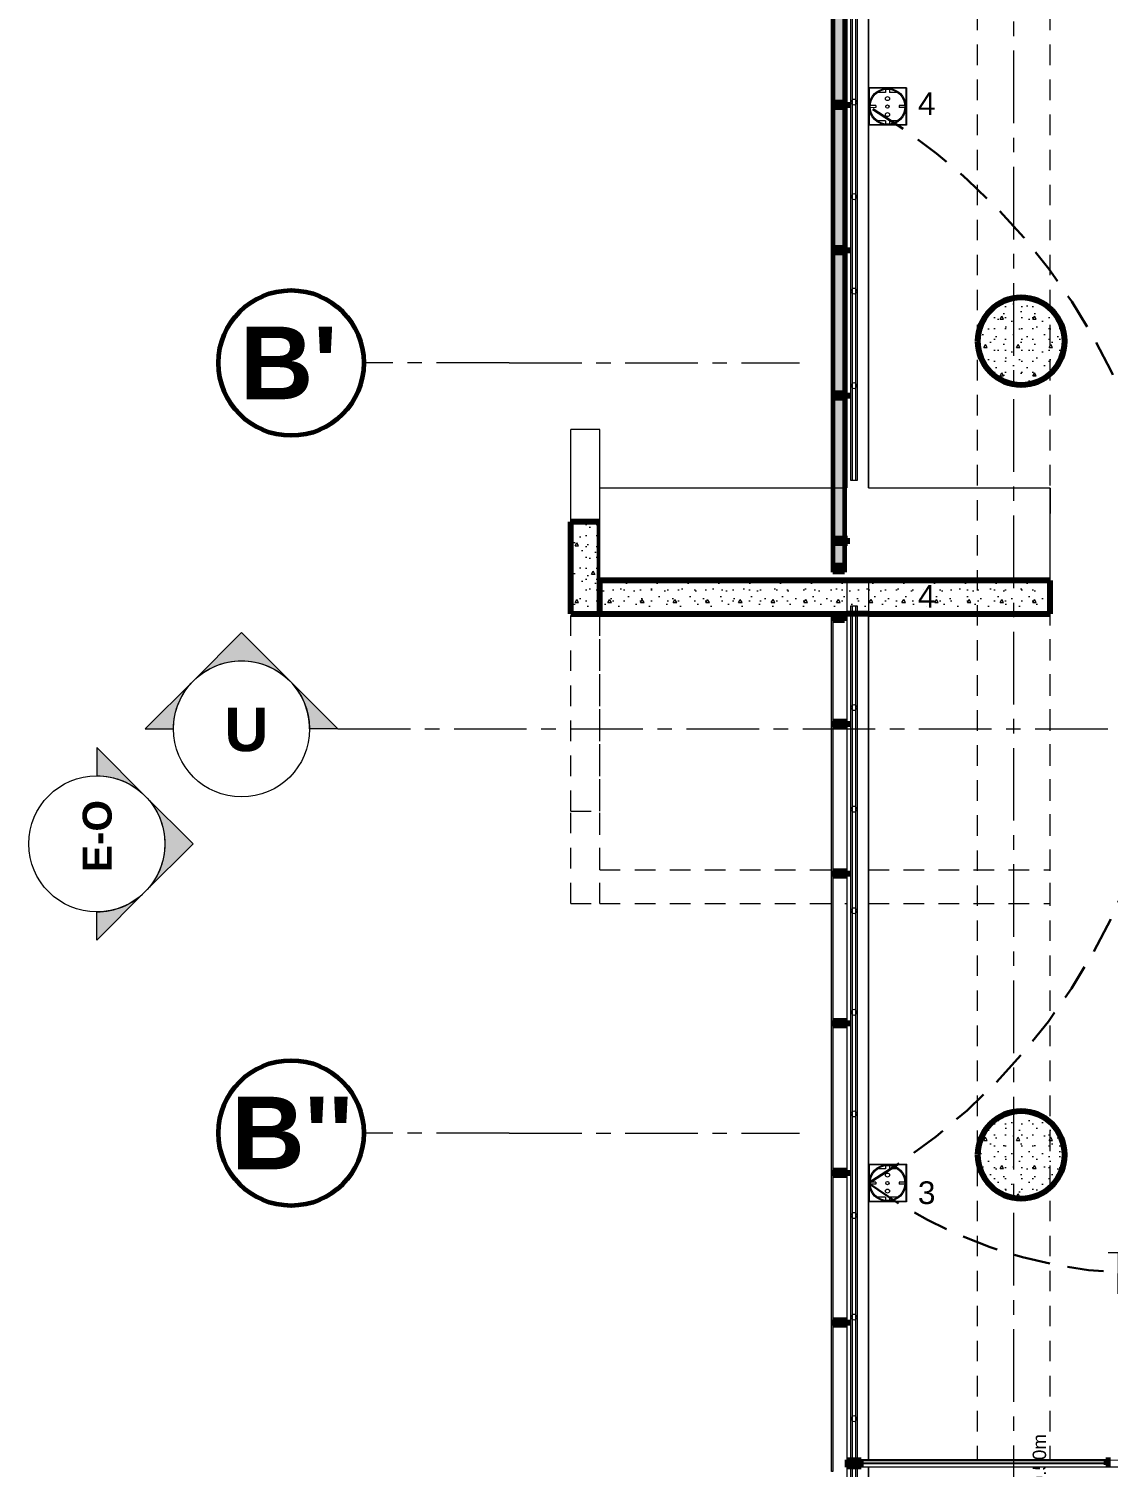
# Model space of a CAD drawing. Header units: inches. Extents: x -19 to 5698, y -728 to 92.
# Drawn here: x 187.54 to 194.97, y 18.6 to 28.5 of the extents above; entities that cross this region are included whole.
import ezdxf

# ---------------------------------------------------------------- set-up
doc = ezdxf.new("R2010")
doc.units = ezdxf.units.IN
doc.header["$MEASUREMENT"] = 0
doc.set_wipeout_variables(frame=1)
for name, pattern in [('HIDDEN', [0.375, 0.25, -0.125]), ('Hidden Line', [0.195611, 0.141111, -0.0545]), ('Línea Oculta', [0.195611, 0.141111, -0.0545]), ('Punto & Raya', [0.65, 0.5, -0.075, 0, -0.075]), ('Rayas', [0.282222, 0.141111, -0.141111]), ('RAYITAS', [0.375, 0.25, -0.125]), ('Wipeout_Contour', [1, 0, -1])]:
    doc.linetypes.add(name, pattern=pattern)
doc.layers.get('0').update_dxf_attribs({"color": 61})
for name, color, linetype, lineweight in [('00 conduct tomacorr', 120, 'HIDDEN', 30), ('00 IE LUZ EMERGENCIA', 253, 'Continuous', 0), ('10 REM ACABADOS', 170, 'Continuous', 13), ('T-TECHO-E', 150, 'Continuous', 20), ('TOMACORRIENTE', 22, 'RAYITAS', 9)]:
    doc.layers.add(name, color=color, linetype=linetype, lineweight=lineweight)
for name, color, linetype in [('02 _ ARQ _ ALB _ Ejes Generales', 251, 'Continuous'), ('02 _ ARQ _ ZON _ Espacio.3D', 7, 'Continuous'), ('08 _ STR _ EXT _ 06 Columnas', 7, 'Continuous'), ('08 _ STR _ EXT _ 07 Losa Aligerada', 7, 'Continuous'), ('08 _ STR _ EXT _ 08 Placas Inclinadas', 7, 'Continuous'), ('08 _ STR _ EXT _ 09 Vigas', 251, 'Continuous'), ('Acabado - Muros', 7, 'Continuous'), ('Estructura - 04 MURO', 7, 'Continuous'), ('Interior - Escaleras & Barandillas', 7, 'Continuous'), ('Marcador - Alzados', 7, 'Continuous'), ('Marcador - Secciones', 7, 'Continuous'), ('Notas - Etiquetas', 7, 'Continuous')]:
    doc.layers.add(name, color=color, linetype=linetype)
doc.styles.add('Annotative', font='arial.ttf')
doc.styles.add('Estilo_Generado_1', font='swisseb.ttf')
doc.styles.add('Estilo_Generado_4', font='swisse.ttf')
pattern_1 = [(0, (185.00004, 1e-08), (0, 0.3897114), [0.024375, -0.200625]), (0, (185.11254, 0.19486), (0, 0.3897114), [0.024375, -0.200625]), (60, (185.00004, 1e-08), (-0.3375, 0.1948557), [0.024375, -0.200625]), (60, (185.22504, 1e-08), (-0.3375, 0.1948557), [0.024375, -0.200625]), (120, (185.0244, 1e-08), (0.3375, 0.1948557), [0.024375, -0.200625]), (120, (185.2494, 1e-08), (0.3375, 0.1948557), [0.024375, -0.200625]), (0, (185.00004, 0.0375), (0, 0.075), [0, -0.075, 0, -0.1125]), (45, (185.03754, 0.0375), (-0.053033, 0.053033), [0, -0.05625, 0, -0.09375])]

# ---------------------------------------------------------------- blocks, each defined once
blk = doc.blocks.new('tomacorriente schuko 2+T')
at = {"color": 3}
for p, q in [((-0.1377, -0.0281, -162.36), (-0.1377, -0.1227, -162.36)), ((-0.1377, -0.0281, -162.36), (-0.0441, -0.0281, -162.36)), ((-0.1367, -0.0296, -162.36), (-0.1367, -0.1211, -162.36)), ((-0.1367, -0.0296, -162.36), (-0.1367, -0.1211, -162.36)), ((-0.1367, -0.0296, -162.36), (-0.0452, -0.0296, -162.36)), ((-0.1367, -0.0296, -162.36), (-0.0909, -0.0296, -162.36)), ((-0.0935, -0.0318, -162.36), (-0.0935, -0.0465, -162.36)), ((-0.0909, -0.0296, -162.36), (-0.0452, -0.0296, -162.36)), ((-0.0883, -0.0318, -162.36), (-0.0883, -0.0465, -162.36)), ((-0.0452, -0.0296, -162.36), (-0.0452, -0.1211, -162.36)), ((-0.0452, -0.0296, -162.36), (-0.0452, -0.1211, -162.36)), ((-0.0441, -0.0281, -162.36), (-0.0441, -0.1227, -162.36)), ((-0.1342, -0.0701, -162.36), (-0.1261, -0.0701, -162.36)), ((-0.1261, -0.0496, -162.36), (-0.1261, -0.0701, -162.36)), ((-0.0935, -0.0465, -162.36), (-0.0883, -0.0465, -162.36)), ((-0.0557, -0.0496, -162.36), (-0.0557, -0.0701, -162.36)), ((-0.0557, -0.0701, -162.36), (-0.0476, -0.0701, -162.36)), ((-0.1342, -0.0806, -162.36), (-0.1261, -0.0806, -162.36)), ((-0.1261, -0.0806, -162.36), (-0.1261, -0.1011, -162.36)), ((-0.0935, -0.1043, -162.36), (-0.0883, -0.1043, -162.36)), ((-0.0935, -0.1043, -162.36), (-0.0935, -0.1189, -162.36)), ((-0.0883, -0.1043, -162.36), (-0.0883, -0.1189, -162.36)), ((-0.0557, -0.0806, -162.36), (-0.0476, -0.0806, -162.36)), ((-0.0557, -0.0806, -162.36), (-0.0557, -0.1011, -162.36)), ((-0.1377, -0.1227, -162.36), (-0.0441, -0.1227, -162.36)), ((-0.1367, -0.1211, -162.36), (-0.0452, -0.1211, -162.36)), ((-0.1367, -0.1211, -162.36), (-0.0909, -0.1211, -162.36)), ((-0.0909, -0.1211, -162.36), (-0.0452, -0.1211, -162.36))]:
    blk.add_line(p, q, dxfattribs=at)
for centre, radius in [((-0.0909, -0.0754, -162.36), 0.0457), ((-0.0909, -0.0754, -162.36), 0.0436), ((-0.1109, -0.0754, -162.36), 0.00505), ((-0.091, -0.0755, -162.36), 0.00406), ((-0.0709, -0.0754, -162.36), 0.00505)]:
    blk.add_circle(centre, radius, dxfattribs=at)
blk = doc.blocks.new('a')
at = {"layer": 'TOMACORRIENTE', "ltscale": 0.05}
h = blk.add_hatch(color=4, dxfattribs=at)
edge = h.paths.add_edge_path()
edge.add_arc((0, 0.0752), 0.0211, 0, 360)
at = {"layer": 'TOMACORRIENTE', "color": 4}
for p, q in [((-0.1455, 0.0963), (-0.0515, 0.0963)), ((-0.0985, 0.0963), (-0.0985, -0.0966)), ((0, 0.0963), (0, -0.0963)), ((0.0623, -0.0963), (0.0623, 0.0963))]:
    blk.add_line(p, q, dxfattribs=at)
blk.add_circle((0, 0.0752), 0.0211, dxfattribs=at)
blk = doc.blocks.new('CABLE 3FACE')
at = {"layer": 'T-TECHO-E', "rotation": 59.94170052614085}
blk.add_blockref('a', (0, 0), dxfattribs=at)

msp = doc.modelspace()

# ---------------------------------------------------------------- hatches: boundary and pattern name
at = {"layer": '08 _ STR _ EXT _ 06 Columnas', "linetype": 'Continuous', "lineweight": 9}
h = msp.add_hatch(dxfattribs=at)
h.set_pattern_fill('HORMIGÓN_EN_MASA_0002', style=0, pattern_type=2)
h.set_pattern_definition(pattern_1)
h.paths.add_polyline_path([(194.0709, 26.3497, 0.414214), (194.3709, 26.0497, 0.414214), (194.6709, 26.3497, 0.414214), (194.3709, 26.6497, 0.414214)])
h = msp.add_hatch(dxfattribs=at)
h.set_pattern_fill('HORMIGÓN_EN_MASA_0002', style=0, pattern_type=2)
h.set_pattern_definition(pattern_1)
h.paths.add_polyline_path([(194.0709, 20.7503, 0.414214), (194.3709, 20.4503, 0.414214), (194.6709, 20.7503, 0.414214), (194.3709, 21.0503, 0.414214)])
at = {"layer": 'Acabado - Muros', "linetype": 'Continuous', "lineweight": 9}
for points in [[(193.065, 28.97), (193.065, 27.98), (193.075, 27.98), (193.075, 28.97)], [(193.065, 27.97), (193.065, 26.98), (193.075, 26.98), (193.075, 27.97)], [(193.065, 26.97), (193.065, 25.98), (193.075, 25.98), (193.075, 26.97)], [(193.065, 24.4435), (193.065, 23.72), (193.075, 23.72), (193.075, 24.4435)], [(193.065, 23.71), (193.065, 22.69), (193.075, 22.69), (193.075, 23.71)], [(193.065, 22.68), (193.065, 21.66), (193.075, 21.66), (193.075, 22.68)], [(193.065, 21.65), (193.065, 20.63), (193.075, 20.63), (193.075, 21.65)], [(193.065, 20.62), (193.065, 19.6), (193.075, 19.6), (193.075, 20.62)], [(193.065, 19.59), (193.065, 18.57), (193.075, 18.57), (193.075, 19.59)]]:
    msp.add_hatch(color=250, dxfattribs=at).paths.add_polyline_path(points)
at = {"layer": 'Marcador - Alzados', "linetype": 'Continuous', "lineweight": 13}
for points in [[(188.0079, 23.553), (188.0079, 23.359, -0.198912), (188.3391, 23.2218)], [(188.3391, 23.2218, -0.414214), (188.3391, 22.5593), (188.6704, 22.8905)], [(188.0079, 22.228), (188.3391, 22.5593, -0.198912), (188.0079, 22.4221)]]:
    msp.add_hatch(color=7, dxfattribs=at).paths.add_polyline_path(points)
at = {"layer": 'Marcador - Secciones', "linetype": 'Continuous', "lineweight": 13}
for points in [[(188.6729, 24.0128, -0.414214), (189.3354, 24.0128), (189.0042, 24.344)], [(188.3417, 23.6815), (188.5357, 23.6815, -0.198912), (188.6729, 24.0128)], [(189.6667, 23.6815), (189.3354, 24.0128, -0.198912), (189.4726, 23.6815)]]:
    msp.add_hatch(color=7, dxfattribs=at).paths.add_polyline_path(points)

# ---------------------------------------------------------------- linework, layer by layer
at = {"layer": '02 _ ARQ _ ALB _ Ejes Generales', "color": 251, "linetype": 'Punto & Raya', "lineweight": 13, "true_color": 0x636466}
for p, q in [((190.8454, 26.2), (189.8454, 26.2)), ((190.8454, 26.2), (192.8454, 26.2)), ((190.8454, 20.9), (189.8454, 20.9)), ((190.8454, 20.9), (192.8454, 20.9))]:
    msp.add_line(p, q, dxfattribs=at)
at = {"layer": '02 _ ARQ _ ALB _ Ejes Generales', "color": 7, "linetype": 'Continuous', "lineweight": 60}
for centre in [(189.3454, 26.2), (189.3454, 20.9)]:
    msp.add_circle(centre, 0.5, dxfattribs=at)
at = {"layer": '02 _ ARQ _ ZON _ Espacio.3D', "color": 254, "linetype": 'Continuous', "lineweight": 0, "flags": 128}
for points in [[(205.02, 18.65), (205.02, 29.6999), (193.32, 29.6999), (193.32, 25.3384), (194.57, 25.3384), (194.57, 25.1632), (193.32, 25.1632), (193.32, 18.6489)], [(205.0199, 6.5), (205.02, 18.6001), (193.32, 18.6001), (193.32, 6.5)]]:
    msp.add_lwpolyline(points, close=True, dxfattribs=at)
at = {"layer": '08 _ STR _ EXT _ 06 Columnas', "color": 7, "linetype": 'Continuous', "lineweight": 80, "flags": 128}
for points in [[(194.0709, 26.3497, 0.414214), (194.3709, 26.0497, 0.414214), (194.6709, 26.3497, 0.414214), (194.3709, 26.6497, 0.414214)], [(194.0709, 20.7503, 0.414214), (194.3709, 20.4503, 0.414214), (194.6709, 20.7503, 0.414214), (194.3709, 21.0503, 0.414214)]]:
    msp.add_lwpolyline(points, format="xyb", close=True, dxfattribs=at)
at = {"layer": '08 _ STR _ EXT _ 07 Losa Aligerada', "color": 7, "linetype": 'Rayas', "lineweight": 18, "flags": 128}
msp.add_lwpolyline([(193.22, 11.97, 1.049431), (198.7937, 6.3), (209.6003, 6.3), (209.6003, 6.2005), (214.7981, 6.2005), (214.7981, 7.2), (222.07, 7.2), (222.07, 5.6637), (223.2699, 5.6637), (223.2699, 4.2), (228.3699, 4.2), (228.3699, 5.6637), (229.57, 5.6637), (229.57, 7.2), (236.57, 7.2), (236.57, 14.9999), (236.57, 15.1499), (236.57, 15.1499), (236.57, 15.7999), (236.57, 15.7999), (236.57, 18.1001), (236.57, 20.35), (234.07, 20.35), (231.67, 20.35), (231.67, 22.35), (231.67, 22.6), (231.67, 24.5), (231.67, 24.75), (231.67, 26.75), (236.57, 26.75), (236.57, 29.7), (236.57, 35.2005), (236.57, 39.9), (228.67, 39.9), (223.5529, 39.9), (223.5529, 40.9), (218.9324, 40.9), (218.9324, 39.9), (208.37, 39.9), (208.37, 41.4352), (207.42, 41.4352), (207.42, 42.9), (202.22, 42.9), (202.22, 41.4352), (201.2699, 41.4352), (201.2699, 39.9), (196.2701, 39.9), (196.2701, 41.1), (192.8701, 41.1), (192.8701, 37.7), (194.07, 37.7), (194.07, 33.9), (193.17, 33.9), (193.17, 21.2663), (193.22, 21.2663)], format="xyb", close=True, dxfattribs=at)
at = {"layer": '08 _ STR _ EXT _ 07 Losa Aligerada', "color": 7, "linetype": 'Continuous', "lineweight": 18, "flags": 128}
msp.add_lwpolyline([(208.37, 42.6544), (207.42, 42.6544), (207.42, 42.9), (202.22, 42.9), (202.22, 42.6544), (201.2699, 42.6544), (201.2699, 39.9), (196.1201, 39.9), (196.1201, 40.95), (193.0201, 40.95), (193.0201, 37.7), (194.1639, 37.7), (194.1639, 33.9), (193.17, 33.9), (193.17, 23.8932), (193.17, 6.3), (212.718, 6.3)], dxfattribs=at)
at = {"layer": '08 _ STR _ EXT _ 08 Placas Inclinadas', "color": 7, "linetype": 'Continuous', "lineweight": 80}
msp.add_line((191.2702, 24.4724), (191.4702, 24.4724), dxfattribs=at)
at = {"layer": '08 _ STR _ EXT _ 08 Placas Inclinadas', "color": 251, "linetype": 'Línea Oculta', "lineweight": 13}
msp.add_line((191.2702, 23.1156), (191.4702, 23.1156), dxfattribs=at)
at = {"layer": '08 _ STR _ EXT _ 08 Placas Inclinadas', "color": 251, "linetype": 'Línea Oculta', "lineweight": 13, "flags": 128}
for points in [[(191.2702, 23.1156), (191.2702, 24.4724)], [(191.4702, 23.1156), (191.4702, 24.4724)], [(191.4702, 22.7114), (191.4702, 24.4724)], [(194.57, 22.7114), (194.57, 24.4724)], [(191.2702, 22.4805), (191.2702, 23.1156)], [(191.4702, 22.4805), (191.4702, 23.1156)], [(191.4702, 22.4805), (191.4702, 22.7114)], [(194.57, 22.4805), (194.57, 22.7114)], [(191.2702, 22.4805), (191.4702, 22.4805)]]:
    msp.add_lwpolyline(points, dxfattribs=at)
at = {"layer": 'Acabado - Muros', "color": 7, "linetype": 'Continuous', "lineweight": 60}
for p, q in [((193.075, 28.955), (193.075, 27.995)), ((193.075, 27.995), (193.075, 27.955)), ((193.075, 27.955), (193.075, 26.995)), ((193.075, 26.995), (193.075, 26.955)), ((193.075, 26.955), (193.075, 25.995)), ((193.075, 25.995), (193.075, 25.955)), ((193.075, 24.4724), (193.075, 24.4262)), ((193.075, 23.735), (193.075, 23.695)), ((193.075, 22.705), (193.075, 22.665)), ((193.075, 21.675), (193.075, 21.635)), ((193.075, 20.645), (193.075, 20.605)), ((193.075, 19.615), (193.075, 19.575))]:
    msp.add_line(p, q, dxfattribs=at)
at = {"layer": 'Acabado - Muros', "color": 7, "linetype": 'Continuous', "lineweight": 13, "flags": 128}
for points in [[(193.065, 28.97), (193.075, 28.97), (193.075, 27.98), (193.065, 27.98)], [(193.065, 27.97), (193.075, 27.97), (193.075, 26.98), (193.065, 26.98)], [(193.065, 26.97), (193.075, 26.97), (193.075, 25.98), (193.065, 25.98)], [(193.065, 24.4435), (193.075, 24.4435), (193.075, 23.72), (193.065, 23.72)], [(193.065, 23.71), (193.075, 23.71), (193.075, 22.69), (193.065, 22.69)], [(193.065, 22.68), (193.075, 22.68), (193.075, 21.66), (193.065, 21.66)], [(193.065, 21.65), (193.075, 21.65), (193.075, 20.63), (193.065, 20.63)], [(193.065, 20.62), (193.075, 20.62), (193.075, 19.6), (193.065, 19.6)], [(193.065, 19.59), (193.075, 19.59), (193.075, 18.57), (193.065, 18.57)]]:
    msp.add_lwpolyline(points, close=True, dxfattribs=at)
at = {"layer": 'Interior - Escaleras & Barandillas', "color": 161, "linetype": 'Continuous', "lineweight": 13}
for p, q in [((193.245, 24.5272), (193.195, 24.5272)), ((193.2325, 24.5272), (193.2075, 24.5272)), ((193.2325, 24.5272), (193.2075, 24.5272)), ((193.2325, 24.5272), (193.2075, 24.5272))]:
    msp.add_line(p, q, dxfattribs=at)
at = {"layer": 'Marcador - Alzados', "color": 7, "linetype": 'Continuous', "lineweight": 13, "flags": 128}
for points in [[(188.0079, 23.553), (188.0079, 23.359, -0.198912), (188.3391, 23.2218)], [(188.3391, 23.2218, -0.414214), (188.3391, 22.5593), (188.6704, 22.8905)], [(188.0079, 22.228), (188.0079, 22.4221, 0.198912), (188.3391, 22.5593)]]:
    msp.add_lwpolyline(points, format="xyb", close=True, dxfattribs=at)
at = {"layer": 'Marcador - Alzados', "color": 7, "linetype": 'Continuous', "lineweight": 13}
msp.add_circle((188.0079, 22.8905), 0.4685, dxfattribs=at)
at = {"layer": 'Marcador - Secciones', "color": 7, "linetype": 'Continuous', "lineweight": 13, "flags": 128}
for points in [[(188.6729, 24.0128, -0.414214), (189.3354, 24.0128), (189.0042, 24.344)], [(188.3417, 23.6815), (188.5357, 23.6815, -0.198912), (188.6729, 24.0128)], [(189.6667, 23.6815), (189.4726, 23.6815, 0.198912), (189.3354, 24.0128)]]:
    msp.add_lwpolyline(points, format="xyb", close=True, dxfattribs=at)
at = {"layer": 'Marcador - Secciones', "color": 7, "linetype": 'Continuous', "lineweight": 13}
msp.add_circle((189.0042, 23.6815), 0.4685, dxfattribs=at)

# ---------------------------------------------------------------- block references
at = {"layer": '00 conduct tomacorr', "xscale": 1.47256122672843, "yscale": 1.47256122672843, "zscale": 1.47256122672843, "rotation": 299.7894777823319}
msp.add_blockref('CABLE 3FACE', (195.1826, 19.9353), dxfattribs=at)

# ---------------------------------------------------------------- texts
at = {"layer": '00 IE LUZ EMERGENCIA', "style": 'Annotative'}
for tag, p in [('4', (193.6595, 27.9068, 0)), ('3', (193.6595, 20.4113, 0))]:
    msp.add_attdef(tag, p, '', height=0.1562, dxfattribs=at)
at = {"layer": '02 _ ARQ _ ALB _ Ejes Generales', "color": 7, "lineweight": 30, "char_height": 0.5, "attachment_point": 1, "style": 'Estilo_Generado_1'}
for s, insert in [("\\A1;{\\pql;\\pt0;\\fSwis721 Ex BT|b1|i0|c0|p34;B'}", (188.9934, 26.45)), ("\\A1;{\\pql;\\pt0;\\fSwis721 Ex BT|b1|i0|c0|p34;B''}", (188.934, 21.15))]:
    msp.add_mtext(s, dxfattribs=dict(at, insert=insert))
at = {"layer": 'Marcador - Alzados', "color": 5, "lineweight": 35, "insert": (188.1131, 23.1922), "char_height": 0.2, "attachment_point": 9, "rotation": 90, "style": 'Estilo_Generado_1'}
msp.add_mtext('\\A1;{\\pqr;\\pt0;\\fSwis721 Ex BT|b1|i0|c0|p34;E-O}', dxfattribs=at)
at = {"layer": 'Marcador - Secciones', "color": 5, "lineweight": 25, "insert": (189.1893, 23.5237), "char_height": 0.3, "attachment_point": 9, "style": 'Estilo_Generado_1'}
msp.add_mtext('\\A1;{\\pqr;\\pt0;\\fSwis721 Ex BT|b1|i0|c0|p34;U}', dxfattribs=at)
at = {"layer": 'Notas - Etiquetas', "color": 171, "linetype": 'Continuous', "lineweight": 13, "insert": (194.5435, 17.55), "char_height": 0.0925, "attachment_point": 7, "rotation": 90, "style": 'Estilo_Generado_4'}
msp.add_mtext('\\A1;{\\pql;\\fSwis721 Ex BT|b0|i0|c0|p34;VIGA-103\\fSwis721 Ex BT|b0|i0|c0|p34; \\fSwis721 Ex BT|b0|i0|c0|p34;0.90\\fSwis721 Ex BT|b0|i0|c0|p34;x\\fSwis721 Ex BT|b0|i0|c0|p34;0.50\\fSwis721 Ex BT|b0|i0|c0|p34;m}', dxfattribs=at)

# ---------------------------------------------------------------- wipeouts: each hides what was drawn before it
at = {"color": 254, "linetype": 'Wipeout_Contour', "lineweight": 0, "ltscale": 6458.754026}
msp.add_wipeout([(191.4702, 25.7425), (191.2702, 25.7425), (191.2702, 25.1075), (191.4702, 25.1075)], dxfattribs=at).dxf.layer = '08 _ STR _ EXT _ 08 Placas Inclinadas'

# ---------------------------------------------------------------- next in the draw order: hatches: boundary and pattern name
at = {"layer": '08 _ STR _ EXT _ 08 Placas Inclinadas', "linetype": 'Continuous', "lineweight": 9}
h = msp.add_hatch(dxfattribs=at)
h.set_pattern_fill('HORMIGÓN_EN_MASA_0002', color=250, style=0, pattern_type=2)
h.set_pattern_definition(pattern_1)
h.paths.add_polyline_path([(191.2702, 24.4724), (191.4702, 24.4724), (191.4702, 25.1075), (191.2702, 25.1075)])

# ---------------------------------------------------------------- next in the draw order: linework, layer by layer
at = {"layer": '08 _ STR _ EXT _ 08 Placas Inclinadas', "color": 7, "linetype": 'Continuous', "lineweight": 80}
msp.add_line((191.4702, 25.1075), (191.2702, 25.1075), dxfattribs=at)
at = {"layer": '08 _ STR _ EXT _ 08 Placas Inclinadas', "color": 7, "linetype": 'Continuous', "lineweight": 13, "flags": 128}
for points in [[(191.4702, 25.7425), (191.2702, 25.7425)], [(191.2702, 25.1075), (191.2702, 25.7425)], [(191.4702, 25.1075), (191.4702, 25.7425)]]:
    msp.add_lwpolyline(points, dxfattribs=at)
at = {"layer": '08 _ STR _ EXT _ 08 Placas Inclinadas', "color": 7, "linetype": 'Continuous', "lineweight": 80, "flags": 128}
for points in [[(191.2702, 24.4724), (191.2702, 25.1075)], [(191.4702, 24.4724), (191.4702, 25.1075)]]:
    msp.add_lwpolyline(points, dxfattribs=at)

# ---------------------------------------------------------------- next in the draw order: wipeouts: each hides what was drawn before it
at = {"color": 254, "linetype": 'Wipeout_Contour', "lineweight": 0, "ltscale": 6466.554075}
msp.add_wipeout([(193.17, 33.75), (193.17, 25.3384), (193.32, 25.3384), (193.32, 33.75)], dxfattribs=at).dxf.layer = 'Estructura - 04 MURO'
at = {"color": 254, "linetype": 'Wipeout_Contour', "lineweight": 0, "ltscale": 6466.084102}
msp.add_wipeout([(193.32, 22.7114), (193.17, 22.7114), (193.17, 22.4805), (193.32, 22.4805)], dxfattribs=at).dxf.layer = 'Estructura - 04 MURO'

# ---------------------------------------------------------------- next in the draw order: hatches: boundary and pattern name
at = {"layer": 'Acabado - Muros', "linetype": 'Continuous', "lineweight": 13}
for points in [[(193.075, 27.995), (193.155, 27.995), (193.155, 28.955), (193.075, 28.955)], [(193.075, 26.995), (193.155, 26.995), (193.155, 27.955), (193.075, 27.955)], [(193.075, 25.995), (193.155, 25.995), (193.155, 26.955), (193.075, 26.955)]]:
    msp.add_hatch(color=253, dxfattribs=at).paths.add_polyline_path(points)
at = {"layer": 'Acabado - Muros', "linetype": 'Continuous', "lineweight": 0}
for points in [[(193.175, 27.995), (193.075, 27.995), (193.075, 27.955), (193.175, 27.955)], [(193.175, 26.995), (193.075, 26.995), (193.075, 26.955), (193.175, 26.955)], [(193.175, 25.995), (193.075, 25.995), (193.075, 25.955), (193.175, 25.955)]]:
    msp.add_hatch(color=254, dxfattribs=at).paths.add_polyline_path(points)

# ---------------------------------------------------------------- next in the draw order: linework, layer by layer
at = {"layer": 'Acabado - Muros', "color": 7, "linetype": 'Continuous', "lineweight": 60}
for p, q in [((193.155, 28.955), (193.155, 27.995)), ((193.155, 27.995), (193.075, 27.995)), ((193.155, 27.955), (193.075, 27.955)), ((193.175, 27.995), (193.155, 27.995)), ((193.175, 27.955), (193.155, 27.955)), ((193.155, 27.955), (193.155, 26.995)), ((193.175, 27.995), (193.175, 27.955)), ((193.155, 26.995), (193.075, 26.995)), ((193.155, 26.955), (193.075, 26.955)), ((193.175, 26.995), (193.155, 26.995)), ((193.175, 26.955), (193.155, 26.955)), ((193.155, 26.955), (193.155, 25.995)), ((193.175, 26.995), (193.175, 26.955)), ((193.155, 25.995), (193.075, 25.995)), ((193.155, 25.955), (193.075, 25.955)), ((193.175, 25.995), (193.155, 25.995)), ((193.175, 25.955), (193.155, 25.955)), ((193.175, 25.995), (193.175, 25.955))]:
    msp.add_line(p, q, dxfattribs=at)
at = {"layer": 'Estructura - 04 MURO', "color": 7, "linetype": 'Continuous', "lineweight": 13, "flags": 128}
for points in [[(193.17, 33.9), (193.17, 25.3384)], [(193.32, 25.3384), (193.32, 33.75)]]:
    msp.add_lwpolyline(points, dxfattribs=at)
at = {"layer": 'Interior - Escaleras & Barandillas', "color": 161, "linetype": 'Continuous', "lineweight": 13}
for p, q in [((193.2075, 33.8625), (193.2075, 25.3932)), ((193.2075, 33.8625), (193.2075, 25.3932)), ((193.2075, 33.8625), (193.2075, 25.3932)), ((193.195, 33.7875), (193.195, 25.3932)), ((193.2325, 25.3932), (193.2325, 33.8375)), ((193.2325, 25.3932), (193.2325, 33.8375)), ((193.2325, 25.3932), (193.2325, 33.8375)), ((193.245, 25.3932), (193.245, 33.7875)), ((193.195, 25.3932), (193.245, 25.3932)), ((193.2075, 25.3932), (193.2325, 25.3932)), ((193.2075, 25.3932), (193.2325, 25.3932)), ((193.2075, 25.3932), (193.2325, 25.3932))]:
    msp.add_line(p, q, dxfattribs=at)
at = {"layer": 'Interior - Escaleras & Barandillas', "color": 161, "linetype": 'Continuous', "lineweight": 13, "flags": 128}
for points in [[(193.2388, 27.9953, 1), (193.2013, 27.9953, 1)], [(193.2388, 27.3448, 1), (193.2013, 27.3448, 1)], [(193.2388, 26.6943, 1), (193.2013, 26.6943, 1)], [(193.2388, 26.0437, 1), (193.2013, 26.0437, 1)]]:
    msp.add_lwpolyline(points, format="xyb", close=True, dxfattribs=at)

# ---------------------------------------------------------------- next in the draw order: block references
at = {"layer": '10 REM ACABADOS', "xscale": 2.759423129612763, "yscale": 2.759423129612763, "zscale": 2.759423129612763, "rotation": 270.0990031473628}
msp.add_blockref('tomacorriente schuko 2+T', (193.659, 27.7139, 448.0199), dxfattribs=at)

# ---------------------------------------------------------------- next in the draw order: wipeouts: each hides what was drawn before it
at = {"color": 254, "linetype": 'Wipeout_Contour', "lineweight": 0, "ltscale": 6466.141943}
msp.add_wipeout([(193.32, 24.4724), (193.17, 24.4724), (193.17, 22.7114), (193.32, 22.7114)], dxfattribs=at).dxf.layer = 'Estructura - 04 MURO'
at = {"color": 254, "linetype": 'Wipeout_Contour', "lineweight": 0, "ltscale": 6465.790652}
msp.add_wipeout([(193.32, 6.45), (193.32, 22.4805), (193.17, 22.4805), (193.17, 6.45)], dxfattribs=at).dxf.layer = 'Estructura - 04 MURO'

# ---------------------------------------------------------------- next in the draw order: hatches: boundary and pattern name
at = {"layer": 'Acabado - Muros', "linetype": 'Continuous', "lineweight": 0}
for points in [[(193.155, 24.4262), (193.155, 24.4724), (193.075, 24.4724), (193.075, 24.4262)], [(193.175, 23.735), (193.075, 23.735), (193.075, 23.695), (193.175, 23.695)], [(193.175, 22.705), (193.075, 22.705), (193.075, 22.665), (193.175, 22.665)], [(193.175, 21.675), (193.075, 21.675), (193.075, 21.635), (193.175, 21.635)], [(193.175, 20.645), (193.075, 20.645), (193.075, 20.605), (193.175, 20.605)], [(193.175, 19.615), (193.075, 19.615), (193.075, 19.575), (193.175, 19.575)]]:
    msp.add_hatch(color=254, dxfattribs=at).paths.add_polyline_path(points)

# ---------------------------------------------------------------- next in the draw order: linework, layer by layer
at = {"layer": '00 conduct tomacorr'}
msp.add_arc((195.2145, 23.1344), 3.2, 233.69922, 300.96333, dxfattribs=at)
at = {"layer": '08 _ STR _ EXT _ 08 Placas Inclinadas', "color": 7, "linetype": 'Continuous', "lineweight": 80}
for p, q in [((191.4702, 24.4724), (193.17, 24.4724)), ((193.32, 24.4724), (193.17, 24.4724)), ((193.32, 24.4724), (193.17, 24.4724)), ((193.32, 24.4724), (194.57, 24.4724))]:
    msp.add_line(p, q, dxfattribs=at)
at = {"layer": '08 _ STR _ EXT _ 08 Placas Inclinadas', "color": 7, "linetype": 'Continuous', "lineweight": 13}
for p, q in [((193.17, 24.4724), (193.17, 22.7114)), ((193.17, 24.4724), (193.17, 22.7114)), ((193.32, 22.7114), (193.32, 24.4724)), ((193.32, 22.7114), (193.32, 24.4724)), ((193.17, 22.7114), (193.17, 22.4805)), ((193.17, 22.7114), (193.17, 22.4805)), ((193.32, 22.4805), (193.32, 22.7114)), ((193.32, 22.4805), (193.32, 22.7114))]:
    msp.add_line(p, q, dxfattribs=at)
at = {"layer": '08 _ STR _ EXT _ 08 Placas Inclinadas', "color": 251, "linetype": 'Línea Oculta', "lineweight": 13}
for p, q in [((191.4702, 22.7114), (193.17, 22.7114)), ((193.32, 22.7114), (194.57, 22.7114))]:
    msp.add_line(p, q, dxfattribs=at)
at = {"layer": '08 _ STR _ EXT _ 08 Placas Inclinadas', "color": 251, "linetype": 'Línea Oculta', "lineweight": 13, "flags": 128}
for points in [[(191.4702, 22.4805), (193.17, 22.4805)], [(193.32, 22.4805), (194.57, 22.4805)]]:
    msp.add_lwpolyline(points, dxfattribs=at)
at = {"layer": 'Acabado - Muros', "color": 7, "linetype": 'Continuous', "lineweight": 60}
for p, q in [((193.155, 24.4724), (193.075, 24.4724)), ((193.155, 24.4724), (193.155, 24.4262)), ((193.155, 24.4262), (193.075, 24.4262)), ((193.175, 23.735), (193.075, 23.735)), ((193.175, 23.695), (193.075, 23.695)), ((193.175, 23.735), (193.175, 23.695)), ((193.175, 22.705), (193.075, 22.705)), ((193.175, 22.705), (193.175, 22.665)), ((193.175, 22.665), (193.075, 22.665)), ((193.175, 21.675), (193.075, 21.675)), ((193.175, 21.635), (193.075, 21.635)), ((193.175, 21.675), (193.175, 21.635)), ((193.175, 20.645), (193.075, 20.645)), ((193.175, 20.605), (193.075, 20.605)), ((193.175, 20.645), (193.175, 20.605)), ((193.175, 19.615), (193.075, 19.615)), ((193.175, 19.615), (193.175, 19.575)), ((193.175, 19.575), (193.075, 19.575)), ((193.17, 18.65), (193.17, 18.6))]:
    msp.add_line(p, q, dxfattribs=at)
at = {"layer": 'Estructura - 04 MURO', "color": 7, "linetype": 'Continuous', "lineweight": 13, "flags": 128}
for points in [[(193.17, 22.4805), (193.17, 6.45)], [(193.32, 6.45), (193.32, 22.4805)]]:
    msp.add_lwpolyline(points, dxfattribs=at)
at = {"layer": 'Interior - Escaleras & Barandillas', "color": 161, "linetype": 'Continuous', "lineweight": 13}
for p, q in [((193.195, 24.5272), (193.195, 6.3625)), ((193.2075, 24.5272), (193.2075, 6.3375)), ((193.2075, 24.5272), (193.2075, 6.3375)), ((193.2075, 24.5272), (193.2075, 6.3375)), ((193.2325, 6.3625), (193.2325, 24.5272)), ((193.2325, 6.3625), (193.2325, 24.5272)), ((193.2325, 6.3625), (193.2325, 24.5272)), ((193.245, 6.3625), (193.245, 24.5272))]:
    msp.add_line(p, q, dxfattribs=at)
at = {"layer": 'Interior - Escaleras & Barandillas', "color": 161, "linetype": 'Continuous', "lineweight": 13, "flags": 128}
for points in [[(193.2388, 23.8281, 1), (193.2013, 23.8281, 1)], [(193.2388, 23.129, 1), (193.2013, 23.129, 1)], [(193.2388, 22.4298, 1), (193.2013, 22.4298, 1)], [(193.2388, 21.7307, 1), (193.2013, 21.7307, 1)], [(193.2388, 21.0316, 1), (193.2013, 21.0316, 1)], [(193.2388, 20.3325, 1), (193.2013, 20.3325, 1)], [(193.2388, 19.6333, 1), (193.2013, 19.6333, 1)], [(193.2388, 18.9342, 1), (193.2013, 18.9342, 1)]]:
    msp.add_lwpolyline(points, format="xyb", close=True, dxfattribs=at)
at = {"layer": 'Marcador - Secciones', "color": 251, "linetype": 'Punto & Raya', "lineweight": 13, "true_color": 0x636466}
msp.add_line((189.6667, 23.6815), (213.9526, 23.6815), dxfattribs=at)

# ---------------------------------------------------------------- next in the draw order: block references
at = {"layer": '10 REM ACABADOS', "xscale": 2.759423129612763, "yscale": 2.759423129612763, "zscale": 2.759423129612763, "rotation": 270.0990031473628}
msp.add_blockref('tomacorriente schuko 2+T', (193.659, 20.3051, 448.0199), dxfattribs=at)

# ---------------------------------------------------------------- next in the draw order: wipeouts: each hides what was drawn before it
at = {"color": 254, "linetype": 'Wipeout_Contour', "lineweight": 0, "ltscale": 6465.327593}
msp.add_wipeout([(194.57, 25.3384), (191.4702, 25.3384), (191.4702, 24.7033), (194.57, 24.7033)], dxfattribs=at).dxf.layer = '08 _ STR _ EXT _ 08 Placas Inclinadas'

# ---------------------------------------------------------------- next in the draw order: hatches: boundary and pattern name
at = {"layer": '08 _ STR _ EXT _ 08 Placas Inclinadas', "linetype": 'Continuous', "lineweight": 9}
h = msp.add_hatch(dxfattribs=at)
h.set_pattern_fill('HORMIGÓN_EN_MASA_0002', color=250, style=0, pattern_type=2)
h.set_pattern_definition(pattern_1)
h.paths.add_polyline_path([(191.4702, 24.4724), (194.57, 24.4724), (194.57, 24.7033), (191.4702, 24.7033)])
at = {"layer": 'Acabado - Muros', "linetype": 'Continuous', "lineweight": 9}
for points in [[(193.065, 25.97), (193.065, 24.98), (193.075, 24.98), (193.075, 25.97)], [(193.065, 24.97), (193.065, 24.7899), (193.075, 24.7899), (193.075, 24.97)]]:
    msp.add_hatch(color=250, dxfattribs=at).paths.add_polyline_path(points)
at = {"layer": 'Acabado - Muros', "linetype": 'Continuous', "lineweight": 13}
for points in [[(193.075, 24.995), (193.155, 24.995), (193.155, 25.955), (193.075, 25.955)], [(193.075, 24.8072), (193.155, 24.8072), (193.155, 24.955), (193.075, 24.955)]]:
    msp.add_hatch(color=253, dxfattribs=at).paths.add_polyline_path(points)
at = {"layer": 'Acabado - Muros', "linetype": 'Continuous', "lineweight": 0}
for points in [[(193.175, 24.995), (193.075, 24.995), (193.075, 24.955), (193.175, 24.955)], [(193.155, 24.8072), (193.075, 24.8072), (193.075, 24.761), (193.155, 24.761)]]:
    msp.add_hatch(color=254, dxfattribs=at).paths.add_polyline_path(points)

# ---------------------------------------------------------------- next in the draw order: linework, layer by layer
at = {"layer": '00 conduct tomacorr'}
msp.add_arc((191.1079, 24.2602), 4.315, 300.84136, 59.09203, dxfattribs=at)
at = {"layer": '08 _ STR _ EXT _ 08 Placas Inclinadas', "color": 7, "linetype": 'Continuous', "lineweight": 80}
msp.add_line((194.57, 24.7033), (191.4702, 24.7033), dxfattribs=at)
at = {"layer": '08 _ STR _ EXT _ 08 Placas Inclinadas', "color": 7, "linetype": 'Continuous', "lineweight": 13, "flags": 128}
for points in [[(193.17, 25.3384), (191.4702, 25.3384)], [(191.4702, 24.7033), (191.4702, 25.3384)], [(194.57, 25.3384), (193.32, 25.3384)], [(194.57, 24.7033), (194.57, 25.3384)]]:
    msp.add_lwpolyline(points, dxfattribs=at)
at = {"layer": '08 _ STR _ EXT _ 08 Placas Inclinadas', "color": 7, "linetype": 'Continuous', "lineweight": 80, "flags": 128}
for points in [[(191.4702, 24.4724), (191.4702, 24.7033)], [(194.57, 24.4724), (194.57, 24.7033)]]:
    msp.add_lwpolyline(points, dxfattribs=at)
at = {"layer": '08 _ STR _ EXT _ 09 Vigas', "color": 251, "linetype": 'Hidden Line', "lineweight": 13, "true_color": 0x636466}
for p, q in [((194.07, 17.4), (194.07, 29.7)), ((194.57, 17.4), (194.57, 29.7))]:
    msp.add_line(p, q, dxfattribs=at)
at = {"layer": 'Acabado - Muros', "color": 7, "linetype": 'Continuous', "lineweight": 60}
for p, q in [((193.075, 25.955), (193.075, 24.995)), ((193.155, 25.955), (193.155, 24.995)), ((193.075, 24.995), (193.075, 24.955)), ((193.155, 24.995), (193.075, 24.995)), ((193.155, 24.955), (193.075, 24.955)), ((193.075, 24.955), (193.075, 24.8072)), ((193.175, 24.995), (193.155, 24.995)), ((193.175, 24.955), (193.155, 24.955)), ((193.155, 24.955), (193.155, 24.8072)), ((193.175, 24.995), (193.175, 24.955)), ((193.075, 24.8072), (193.075, 24.761)), ((193.155, 24.8072), (193.075, 24.8072)), ((193.155, 24.761), (193.075, 24.761)), ((193.155, 24.8072), (193.155, 24.761))]:
    msp.add_line(p, q, dxfattribs=at)
at = {"layer": 'Acabado - Muros', "color": 7, "linetype": 'Continuous', "lineweight": 13, "flags": 128}
for points in [[(193.065, 25.97), (193.075, 25.97), (193.075, 24.98), (193.065, 24.98)], [(193.065, 24.97), (193.075, 24.97), (193.075, 24.7899), (193.065, 24.7899)]]:
    msp.add_lwpolyline(points, close=True, dxfattribs=at)

# ---------------------------------------------------------------- next in the draw order: texts
at = {"layer": '00 IE LUZ EMERGENCIA', "style": 'Annotative'}
msp.add_attdef('4', (193.6595, 24.5157, 0), '', height=0.1562, dxfattribs=at)

# ---------------------------------------------------------------- next in the draw order: wipeouts: each hides what was drawn before it
at = {"color": 254, "linetype": 'Wipeout_Contour', "lineweight": 0, "ltscale": 9704.754167}
msp.add_wipeout([(193.27, 18.6), (194.97, 18.6), (194.97, 18.617), (194.9535, 18.617), (194.9535, 18.65), (193.27, 18.65)], dxfattribs=at).dxf.layer = 'Acabado - Muros'

# ---------------------------------------------------------------- next in the draw order: linework, layer by layer
at = {"layer": 'Acabado - Muros', "color": 251, "linetype": 'Continuous', "lineweight": 13, "flags": 128}
for points in [[(194.9535, 18.65), (193.27, 18.65)], [(197.12, 18.6), (194.97, 18.6), (193.27, 18.6)]]:
    msp.add_lwpolyline(points, dxfattribs=at)

# ---------------------------------------------------------------- next in the draw order: wipeouts: each hides what was drawn before it
at = {"color": 254, "linetype": 'Wipeout_Contour', "lineweight": 0, "ltscale": 6469.34869}
msp.add_wipeout([(193.27, 18.645), (193.27, 18.625), (194.9535, 18.625), (194.9535, 18.645)], dxfattribs=at).dxf.layer = 'Acabado - Muros'

# ---------------------------------------------------------------- next in the draw order: hatches: boundary and pattern name
at = {"layer": 'Acabado - Muros', "linetype": 'Continuous', "lineweight": 0}
for points in [[(193.27, 18.65), (193.17, 18.65), (193.17, 18.6), (193.27, 18.6)], [(194.9535, 18.617), (194.9865, 18.617), (194.9865, 18.65), (194.9535, 18.65)]]:
    msp.add_hatch(color=254, dxfattribs=at).paths.add_polyline_path(points)
h = msp.add_hatch(dxfattribs=at)
h.set_pattern_fill('CONTRACHAPADO_0002', color=254, style=0, pattern_type=2)
h.set_pattern_definition([(0, (185.000038, 1e-08), (0, 0.03), [])])
h.paths.add_polyline_path([(193.27, 18.645), (193.27, 18.625), (194.9535, 18.625), (194.9535, 18.645)])

# ---------------------------------------------------------------- next in the draw order: linework, layer by layer
at = {"layer": '02 _ ARQ _ ALB _ Ejes Generales', "color": 251, "linetype": 'Punto & Raya', "lineweight": 13, "true_color": 0x636466}
msp.add_line((194.32, 3.05), (194.32, 44.9), dxfattribs=at)
at = {"layer": 'Acabado - Muros', "color": 7, "linetype": 'Continuous', "lineweight": 60}
for p, q in [((193.27, 18.65), (193.17, 18.65)), ((193.27, 18.65), (193.27, 18.6)), ((194.9535, 18.65), (194.9535, 18.617)), ((194.9865, 18.65), (194.9535, 18.65)), ((194.9865, 18.617), (194.9535, 18.617)), ((193.27, 18.6), (193.17, 18.6))]:
    msp.add_line(p, q, dxfattribs=at)
at = {"layer": 'Acabado - Muros', "color": 7, "linetype": 'Continuous', "lineweight": 13, "flags": 128}
msp.add_lwpolyline([(193.27, 18.645), (193.27, 18.625), (194.9535, 18.625), (194.9535, 18.645)], close=True, dxfattribs=at)

doc.saveas('drawing.dxf')
